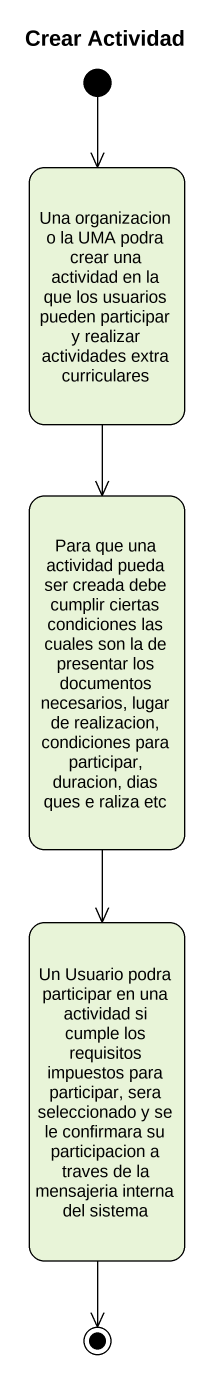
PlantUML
@startuml
title Crear Actividad
hide empty description
state "Una organizacion o la UMA podra crear una actividad en la que los usuarios pueden participar y realizar actividades extra curriculares" as Una_organizacion_o_la_UMA
state "Para que una actividad pueda ser creada debe cumplir ciertas condiciones las cuales son la de presentar los documentos necesarios, lugar de realizacion, condiciones para participar, duracion, dias ques e raliza etc" as Para_que_una_actividad
state "Un Usuario podra participar en una actividad si cumple los requisitos impuestos para participar, sera seleccionado y se le confirmara su participacion a traves de la mensajeria interna del sistema" as Un_Usuario_podra_participar
[*] --> Una_organizacion_o_la_UMA
Una_organizacion_o_la_UMA --> Para_que_una_actividad
Para_que_una_actividad --> Un_Usuario_podra_participar
Un_Usuario_podra_participar --> [*]
@enduml
